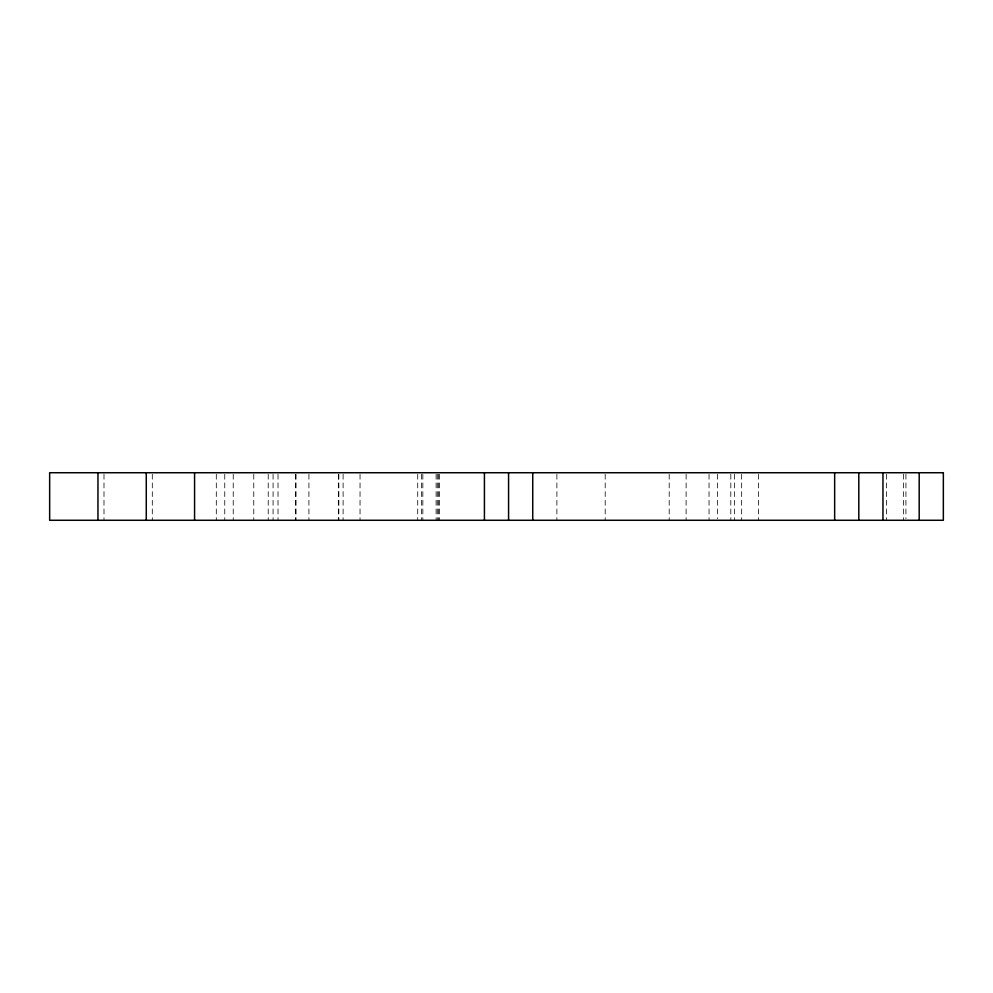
<?xml version="1.0" encoding="UTF-8"?>
<svg xmlns="http://www.w3.org/2000/svg" width="993" height="993" viewBox="0 0 993 993"><rect width="100%" height="100%" fill="white"/><g stroke="black" fill="none" stroke-linecap="round" stroke-linejoin="round"><path stroke-width="0.74" stroke-dasharray="4.96 3.72" d="M905.926 474.257L905.926 518.743M903.506 474.257L903.506 520.27M886.575 474.257L886.575 520.27M758.578 474.257L758.578 520.27M741.659 474.257L741.659 520.27M734.423 474.257L734.423 520.27M730.811 474.257L730.811 520.27M717.505 474.257L717.505 518.743M709.039 474.257L709.039 520.27M686.113 474.257L686.113 520.27M669.195 474.257L669.195 520.27M605.196 474.257L605.196 520.27M556.887 474.257L556.887 520.27M439.489 474.257L439.489 520.27M438.534 474.257L438.534 520.27M437.305 474.257L437.305 520.27M436.113 474.257L436.113 520.27M422.844 474.257L422.844 520.27M421.615 474.257L421.615 520.27M417.718 474.257L417.718 520.27M360.037 474.257L360.037 520.27M343.106 474.257L343.106 520.27M338.836 474.257L338.836 520.27M338.352 474.257L338.352 520.27M308.922 474.257L308.922 520.27M296.038 474.257L296.038 520.27M295.566 474.257L295.566 520.27M278.015 474.257L278.015 520.27M273.075 474.257L273.075 520.27M268.222 474.257L268.222 520.27M253.774 474.257L253.774 520.27M233.231 474.257L233.231 520.27M224.766 474.257L224.766 520.27M216.3 474.257L216.3 520.27M152.301 474.257L152.301 520.27M103.992 474.257L103.992 520.27"/><path stroke-width="1.49" d="M919.195 472.73L919.195 520.27M882.963 472.73L882.963 520.27M858.808 472.73L858.808 520.27M834.654 472.73L834.654 520.27M532.732 472.73L532.732 520.27M508.577 472.73L508.577 520.27M484.423 472.73L484.423 520.27M194.578 472.73L194.578 520.27M146.269 472.73L146.269 520.27M97.959 472.73L97.959 520.27M943.35 472.73L49.65 472.73L49.65 520.27L943.35 520.27L943.35 472.73"/></g></svg>
